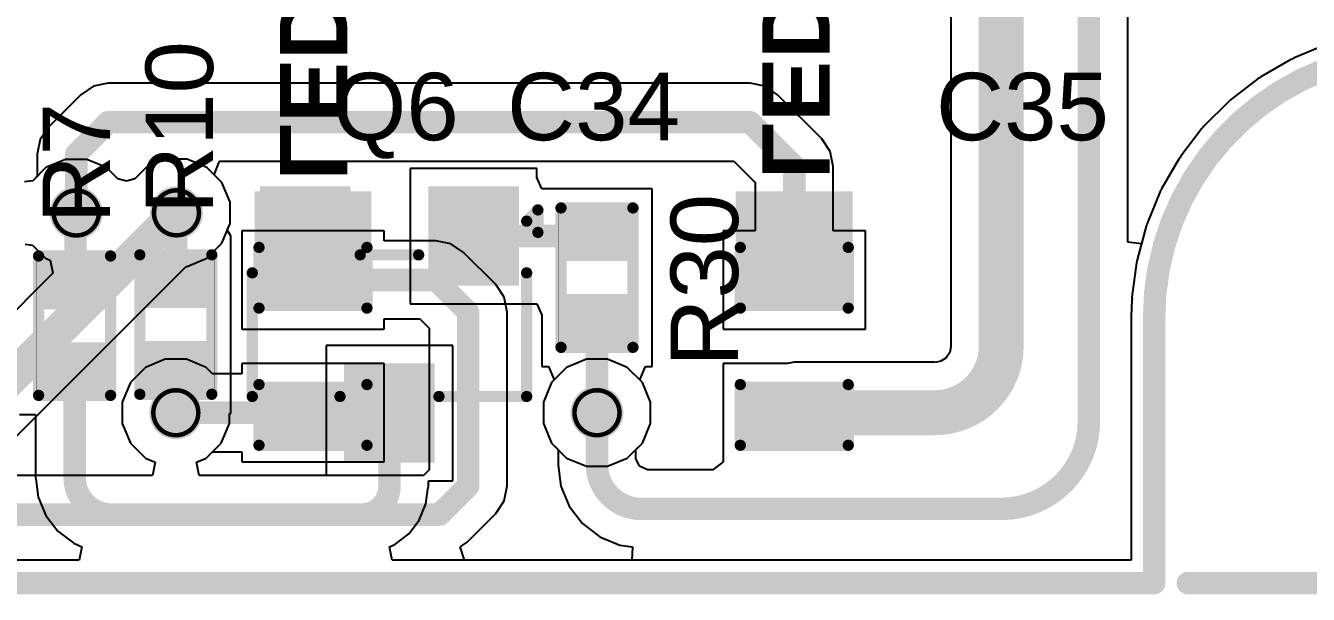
# Model space of a CAD drawing. Header units: inches. Extents: x -46 to 312, y 0 to 111.
# Drawn here: x -12.74 to 1.74, y -0.13 to 6.3 of the extents above; entities that cross this region are included whole.
import ezdxf

# ---------------------------------------------------------------- set-up
doc = ezdxf.new("R2010")
doc.units = ezdxf.units.IN
for name, color, linetype in [('Board Outline', 216, 'Continuous'), ('Bottom Layer', 5, 'Continuous'), ('Bottom Overlay', 54, 'Continuous'), ('Bottom Paste', 16, 'Continuous'), ('Bottom Solder', 6, 'Continuous'), ('Draft and Dimension', 6, 'Continuous'), ('Drill Drawing', 1, 'Continuous'), ('Top Layer', 1, 'Continuous'), ('Top Overlay', 2, 'Continuous'), ('Top Paste', 8, 'Continuous'), ('Top Solder', 216, 'Continuous'), ('Via Holes', 16, 'Continuous')]:
    doc.layers.add(name, color=color, linetype=linetype)
doc.styles.add('Arial', font='', dxfattribs={"height": 0.2})
doc.styles.add('Arial_Bold', font='', dxfattribs={"height": 0.2})
doc.styles.get('Arial').set_extended_font_data('Arial')
doc.styles.get('Arial_Bold').set_extended_font_data('Arial', bold=True)

# ---------------------------------------------------------------- blocks, each defined once
blk = doc.blocks.new('R___0402_4')
at = {"layer": 'Top Layer'}
for points in [[(-0.6985, -0.3175), (-0.6985, 0.3174999999999999), (-0.2413000000000001, 0.3175), (-0.2412999999999999, -0.3174999999999999)], [(0.2413000000000001, -0.3175), (0.2412999999999999, 0.3174999999999999), (0.6985, 0.3175), (0.6985, -0.3174999999999999)]]:
    blk.add_hatch(color=1, dxfattribs=at).paths.add_polyline_path(points)
at = {"layer": 'Top Paste'}
for points in [[(-0.6985, -0.3175), (-0.6985, 0.3174999999999999), (-0.2413000000000001, 0.3175), (-0.2412999999999999, -0.3174999999999999)], [(0.2413000000000001, -0.3175), (0.2412999999999999, 0.3174999999999999), (0.6985, 0.3175), (0.6985, -0.3174999999999999)]]:
    blk.add_hatch(color=8, dxfattribs=at).paths.add_polyline_path(points)
at = {"layer": 'Top Solder'}
for points in [[(-0.75350116, -0.3725011600000001), (-0.75350116, 0.3725011599999999), (-0.18629884, 0.3725011600000001), (-0.1862988399999999, -0.3725011599999999)], [(0.18629884, -0.3725011600000001), (0.1862988399999999, 0.3725011599999999), (0.75350116, 0.3725011600000001), (0.75350116, -0.3725011599999999)]]:
    blk.add_hatch(color=216, dxfattribs=at).paths.add_polyline_path(points)
at = {"layer": 'Top Overlay'}
for points in [[(0.7874, 0.4064, 0.127, 0.127, 0), (-0.7874, 0.4064, 0.127, 0.127, 0)], [(-0.7874, -0.4064, 0.127, 0.127, 0), (-0.7874, 0.4064, 0.127, 0.127, 0)], [(0.7874, -0.4064, 0.127, 0.127, 0), (0.7874, 0.4064, 0.127, 0.127, 0)], [(0.7874, -0.4064, 0.127, 0.127, 0), (-0.7874, -0.4064, 0.127, 0.127, 0)], [(0.8128, -0.4318, 0.0032258, 0.0032258, 0), (-0.8128, -0.4318, 0.0032258, 0.0032258, 0)]]:
    blk.add_lwpolyline(points, format="xyseb", dxfattribs=at)
for points in [[(-0.8191499999999999, 0.4064, 0.0635, 0.0635, 1), (-0.7556499999999999, 0.4064, 0.0635, 0.0635, 1)], [(-0.8191499999999999, 0.4064, 0.0635, 0.0635, 1), (-0.7556499999999999, 0.4064, 0.0635, 0.0635, 1)], [(0.7556499999999999, 0.4064, 0.0635, 0.0635, 1), (0.8191499999999999, 0.4064, 0.0635, 0.0635, 1)], [(0.7556499999999999, 0.4064, 0.0635, 0.0635, 1), (0.8191499999999999, 0.4064, 0.0635, 0.0635, 1)], [(-0.8191499999999999, -0.4064, 0.0635, 0.0635, 1), (-0.7556499999999999, -0.4064, 0.0635, 0.0635, 1)], [(-0.8191499999999999, -0.4064, 0.0635, 0.0635, 1), (-0.7556499999999999, -0.4064, 0.0635, 0.0635, 1)], [(-0.81360518, -0.4318, 0.0016129, 0.0016129, 1), (-0.8119948199999999, -0.4318, 0.0016129, 0.0016129, 1)], [(0.7556499999999999, -0.4064, 0.0635, 0.0635, 1), (0.8191499999999999, -0.4064, 0.0635, 0.0635, 1)], [(0.7556499999999999, -0.4064, 0.0635, 0.0635, 1), (0.8191499999999999, -0.4064, 0.0635, 0.0635, 1)], [(0.8119948199999999, -0.4318, 0.0016129, 0.0016129, 1), (0.81360518, -0.4318, 0.0016129, 0.0016129, 1)]]:
    blk.add_lwpolyline(points, format="xyseb", close=True, dxfattribs=at)
blk = doc.blocks.new('SOT_23_7')
at = {"layer": 'Top Layer'}
for points in [[(-0.41000045, 1.46000089), (0.41000045, 1.46000089), (0.41000045, 0.54000019), (-0.41000045, 0.54000019)], [(-1.36000109, -0.54000019), (-0.54000019, -0.54000019), (-0.54000019, -1.46000089), (-1.36000109, -1.46000089)], [(0.54000019, -0.54000019), (1.36000109, -0.54000019), (1.36000109, -1.46000089), (0.54000019, -1.46000089)]]:
    blk.add_hatch(color=1, dxfattribs=at).paths.add_polyline_path(points)
at = {"layer": 'Top Paste'}
for points in [[(-0.41000045, 1.46000089), (0.41000045, 1.46000089), (0.41000045, 0.54000019), (-0.41000045, 0.54000019)], [(-1.36000109, -0.54000019), (-0.54000019, -0.54000019), (-0.54000019, -1.46000089), (-1.36000109, -1.46000089)], [(0.54000019, -0.54000019), (1.36000109, -0.54000019), (1.36000109, -1.46000089), (0.54000019, -1.46000089)]]:
    blk.add_hatch(color=8, dxfattribs=at).paths.add_polyline_path(points)
at = {"layer": 'Top Solder'}
for points in [[(-0.51160045, 1.56160089), (0.51160045, 1.56160089), (0.51160045, 0.43840019), (-0.51160045, 0.43840019)], [(-1.46160109, -0.43840019), (-0.43840019, -0.43840019), (-0.43840019, -1.56160089), (-1.46160109, -1.56160089)], [(0.43840019, -0.43840019), (1.46160109, -0.43840019), (1.46160109, -1.56160089), (0.43840019, -1.56160089)]]:
    blk.add_hatch(color=216, dxfattribs=at).paths.add_polyline_path(points)
at = {"layer": 'Top Overlay'}
for points in [[(-1.5494, 0.8128, 0.127, 0.127, 0), (-1.54940254, -0.5841999999999999, 0.127, 0.127, 0)], [(-0.5588, 0.8128, 0.127, 0.127, 0), (-1.5494, 0.8128, 0.127, 0.127, 0)], [(1.5494, 0.8128, 0.127, 0.127, 0), (0.5588, 0.8128, 0.127, 0.127, 0)], [(1.54940254, -0.5841999999999999, 0.127, 0.127, 0), (1.5494, 0.8128, 0.127, 0.127, 0)], [(0.3302, -0.7874, 0.127, 0.127, 0), (-0.3302, -0.7874, 0.127, 0.127, 0)], [(-1.5494, -1.1684, 0.127, 0.127, 0), (-1.6764, -1.0414, 0.127, 0.127, 0)], [(-1.6764, -1.0414, 0.127, 0.127, 0), (-1.6764, -1.2954, 0.127, 0.127, 0)], [(-1.5494, -1.1684, 0.127, 0.127, 0), (-1.6764, -1.2954, 0.127, 0.127, 0)]]:
    blk.add_lwpolyline(points, format="xyseb", dxfattribs=at)
for points in [[(-1.58115, 0.8128, 0.0635, 0.0635, 1), (-1.51765, 0.8128, 0.0635, 0.0635, 1)], [(-1.58115, 0.8128, 0.0635, 0.0635, 1), (-1.51765, 0.8128, 0.0635, 0.0635, 1)], [(-0.5905499999999999, 0.8128, 0.0635, 0.0635, 1), (-0.52705, 0.8128, 0.0635, 0.0635, 1)], [(0.52705, 0.8128, 0.0635, 0.0635, 1), (0.5905499999999999, 0.8128, 0.0635, 0.0635, 1)], [(1.51765, 0.8128, 0.0635, 0.0635, 1), (1.58115, 0.8128, 0.0635, 0.0635, 1)], [(1.51765, 0.8128, 0.0635, 0.0635, 1), (1.58115, 0.8128, 0.0635, 0.0635, 1)], [(-1.58115254, -0.5841999999999999, 0.0635, 0.0635, 1), (-1.51765254, -0.5841999999999999, 0.0635, 0.0635, 1)], [(1.51765254, -0.5841999999999999, 0.0635, 0.0635, 1), (1.58115254, -0.5841999999999999, 0.0635, 0.0635, 1)], [(-0.36195, -0.7874, 0.0635, 0.0635, 1), (-0.29845, -0.7874, 0.0635, 0.0635, 1)], [(0.29845, -0.7874, 0.0635, 0.0635, 1), (0.36195, -0.7874, 0.0635, 0.0635, 1)], [(-1.70815, -1.0414, 0.0635, 0.0635, 1), (-1.64465, -1.0414, 0.0635, 0.0635, 1)], [(-1.70815, -1.0414, 0.0635, 0.0635, 1), (-1.64465, -1.0414, 0.0635, 0.0635, 1)], [(-1.58115, -1.1684, 0.0635, 0.0635, 1), (-1.51765, -1.1684, 0.0635, 0.0635, 1)], [(-1.58115, -1.1684, 0.0635, 0.0635, 1), (-1.51765, -1.1684, 0.0635, 0.0635, 1)], [(-1.70815, -1.2954, 0.0635, 0.0635, 1), (-1.64465, -1.2954, 0.0635, 0.0635, 1)], [(-1.70815, -1.2954, 0.0635, 0.0635, 1), (-1.64465, -1.2954, 0.0635, 0.0635, 1)]]:
    blk.add_lwpolyline(points, format="xyseb", close=True, dxfattribs=at)
blk = doc.blocks.new('R___0402_41')
at = {"layer": 'Top Layer'}
for points in [[(-0.6985, -0.3175), (-0.6985, 0.3175), (-0.2412999999999999, 0.3175), (-0.2413, -0.3175)], [(0.2412999999999999, -0.3175), (0.2413, 0.3175), (0.6985, 0.3175), (0.6985, -0.3175)]]:
    blk.add_hatch(color=1, dxfattribs=at).paths.add_polyline_path(points)
at = {"layer": 'Top Paste'}
for points in [[(-0.6985, -0.3175), (-0.6985, 0.3175), (-0.2412999999999999, 0.3175), (-0.2413, -0.3175)], [(0.2412999999999999, -0.3175), (0.2413, 0.3175), (0.6985, 0.3175), (0.6985, -0.3175)]]:
    blk.add_hatch(color=8, dxfattribs=at).paths.add_polyline_path(points)
at = {"layer": 'Top Solder'}
for points in [[(-0.75350116, -0.37250116), (-0.75350116, 0.37250116), (-0.1862988399999999, 0.37250116), (-0.18629884, -0.37250116)], [(0.1862988399999999, -0.37250116), (0.18629884, 0.37250116), (0.75350116, 0.37250116), (0.75350116, -0.37250116)]]:
    blk.add_hatch(color=216, dxfattribs=at).paths.add_polyline_path(points)
at = {"layer": 'Top Overlay'}
for points in [[(-0.7874, 0.4064, 0.127, 0.127, 0), (-0.7874, -0.4064, 0.127, 0.127, 0)], [(-0.7874, 0.4064, 0.127, 0.127, 0), (0.7874, 0.4064, 0.127, 0.127, 0)], [(0.7874, 0.4064, 0.127, 0.127, 0), (0.7874, -0.4064, 0.127, 0.127, 0)], [(-0.7874, -0.4064, 0.127, 0.127, 0), (0.7874, -0.4064, 0.127, 0.127, 0)], [(-0.8128, -0.4318, 0.0032258, 0.0032258, 0), (0.8128, -0.4318, 0.0032258, 0.0032258, 0)]]:
    blk.add_lwpolyline(points, format="xyseb", dxfattribs=at)
for points in [[(-0.8191499999999999, 0.4064, 0.0635, 0.0635, 1), (-0.7556499999999999, 0.4064, 0.0635, 0.0635, 1)], [(-0.8191499999999999, 0.4064, 0.0635, 0.0635, 1), (-0.7556499999999999, 0.4064, 0.0635, 0.0635, 1)], [(0.7556499999999999, 0.4064, 0.0635, 0.0635, 1), (0.8191499999999999, 0.4064, 0.0635, 0.0635, 1)], [(0.7556499999999999, 0.4064, 0.0635, 0.0635, 1), (0.8191499999999999, 0.4064, 0.0635, 0.0635, 1)], [(-0.8191499999999999, -0.4064, 0.0635, 0.0635, 1), (-0.7556499999999999, -0.4064, 0.0635, 0.0635, 1)], [(-0.8191499999999999, -0.4064, 0.0635, 0.0635, 1), (-0.7556499999999999, -0.4064, 0.0635, 0.0635, 1)], [(-0.81360518, -0.4318, 0.0016129, 0.0016129, 1), (-0.8119948199999999, -0.4318, 0.0016129, 0.0016129, 1)], [(0.7556499999999999, -0.4064, 0.0635, 0.0635, 1), (0.8191499999999999, -0.4064, 0.0635, 0.0635, 1)], [(0.7556499999999999, -0.4064, 0.0635, 0.0635, 1), (0.8191499999999999, -0.4064, 0.0635, 0.0635, 1)], [(0.8119948199999999, -0.4318, 0.0016129, 0.0016129, 1), (0.81360518, -0.4318, 0.0016129, 0.0016129, 1)]]:
    blk.add_lwpolyline(points, format="xyseb", close=True, dxfattribs=at)
blk = doc.blocks.new('R___0402_43')
at = {"layer": 'Top Layer'}
for points in [[(-0.6985, -0.3175), (-0.6985, 0.3174999999999999), (-0.2413000000000001, 0.3175), (-0.2412999999999999, -0.3174999999999999)], [(0.2413000000000001, -0.3175), (0.2412999999999999, 0.3174999999999999), (0.6985, 0.3175), (0.6985, -0.3174999999999999)]]:
    blk.add_hatch(color=1, dxfattribs=at).paths.add_polyline_path(points)
at = {"layer": 'Top Paste'}
for points in [[(-0.6985, -0.3175), (-0.6985, 0.3174999999999999), (-0.2413000000000001, 0.3175), (-0.2412999999999999, -0.3174999999999999)], [(0.2413000000000001, -0.3175), (0.2412999999999999, 0.3174999999999999), (0.6985, 0.3175), (0.6985, -0.3174999999999999)]]:
    blk.add_hatch(color=8, dxfattribs=at).paths.add_polyline_path(points)
at = {"layer": 'Top Solder'}
for points in [[(-0.75350116, -0.3725011600000001), (-0.75350116, 0.3725011599999999), (-0.18629884, 0.3725011600000001), (-0.1862988399999999, -0.3725011599999999)], [(0.18629884, -0.3725011600000001), (0.1862988399999999, 0.3725011599999999), (0.75350116, 0.3725011600000001), (0.75350116, -0.3725011599999999)]]:
    blk.add_hatch(color=216, dxfattribs=at).paths.add_polyline_path(points)
at = {"layer": 'Top Overlay'}
for points in [[(0.7874, 0.4064, 0.127, 0.127, 0), (-0.7874, 0.4064, 0.127, 0.127, 0)], [(-0.7874, -0.4064, 0.127, 0.127, 0), (-0.7874, 0.4064, 0.127, 0.127, 0)], [(0.7874, -0.4064, 0.127, 0.127, 0), (0.7874, 0.4064, 0.127, 0.127, 0)], [(0.7874, -0.4064, 0.127, 0.127, 0), (-0.7874, -0.4064, 0.127, 0.127, 0)], [(0.8128, -0.4318, 0.0032258, 0.0032258, 0), (-0.8128, -0.4318, 0.0032258, 0.0032258, 0)]]:
    blk.add_lwpolyline(points, format="xyseb", dxfattribs=at)
for points in [[(-0.8191499999999999, 0.4064, 0.0635, 0.0635, 1), (-0.7556499999999999, 0.4064, 0.0635, 0.0635, 1)], [(-0.8191499999999999, 0.4064, 0.0635, 0.0635, 1), (-0.7556499999999999, 0.4064, 0.0635, 0.0635, 1)], [(0.7556499999999999, 0.4064, 0.0635, 0.0635, 1), (0.8191499999999999, 0.4064, 0.0635, 0.0635, 1)], [(0.7556499999999999, 0.4064, 0.0635, 0.0635, 1), (0.8191499999999999, 0.4064, 0.0635, 0.0635, 1)], [(-0.8191499999999999, -0.4064, 0.0635, 0.0635, 1), (-0.7556499999999999, -0.4064, 0.0635, 0.0635, 1)], [(-0.8191499999999999, -0.4064, 0.0635, 0.0635, 1), (-0.7556499999999999, -0.4064, 0.0635, 0.0635, 1)], [(-0.81360518, -0.4318, 0.0016129, 0.0016129, 1), (-0.8119948199999999, -0.4318, 0.0016129, 0.0016129, 1)], [(0.7556499999999999, -0.4064, 0.0635, 0.0635, 1), (0.8191499999999999, -0.4064, 0.0635, 0.0635, 1)], [(0.7556499999999999, -0.4064, 0.0635, 0.0635, 1), (0.8191499999999999, -0.4064, 0.0635, 0.0635, 1)], [(0.8119948199999999, -0.4318, 0.0016129, 0.0016129, 1), (0.81360518, -0.4318, 0.0016129, 0.0016129, 1)]]:
    blk.add_lwpolyline(points, format="xyseb", close=True, dxfattribs=at)
blk = doc.blocks.new('LED_0603_B_50')
at = {"layer": 'Bottom Layer'}
for points in [[(-0.999998, 0.5000002699999999), (-0.499999, 0.5000002699999999), (-0.499999, -0.5000002699999999), (-0.999998, -0.5000002699999999)], [(0.50000154, 0.5000002699999999), (1.00000054, 0.5000002699999999), (1.00000054, -0.5000002699999999), (0.50000154, -0.5000002699999999)]]:
    blk.add_hatch(color=5, dxfattribs=at).paths.add_polyline_path(points)
at = {"layer": 'Bottom Overlay'}
blk.add_hatch(color=54, dxfattribs=at).paths.add_polyline_path([(1.11758984, -0.66040254), (1.75258476, -0.66040254), (1.75258476, 0.66039746), (1.11758984, 0.66039746)])
at = {"layer": 'Bottom Paste'}
for points in [[(-0.999998, 0.5000002699999999), (-0.499999, 0.5000002699999999), (-0.499999, -0.5000002699999999), (-0.999998, -0.5000002699999999)], [(0.50000154, 0.5000002699999999), (1.00000054, 0.5000002699999999), (1.00000054, -0.5000002699999999), (0.50000154, -0.5000002699999999)]]:
    blk.add_hatch(color=16, dxfattribs=at).paths.add_polyline_path(points)
at = {"layer": 'Bottom Solder'}
for points in [[(-1.101598, 0.6016002699999999), (-0.398399, 0.6016002699999999), (-0.398399, -0.6016002699999999), (-1.101598, -0.6016002699999999)], [(0.39840154, 0.6016002699999999), (1.10160054, 0.6016002699999999), (1.10160054, -0.6016002699999999), (0.39840154, -0.6016002699999999)]]:
    blk.add_hatch(color=6, dxfattribs=at).paths.add_polyline_path(points)
at = {"layer": 'Bottom Overlay'}
for points in [[(-1.1176, 0.6096, 0.127, 0.127, 0), (-0.4318, 0.6096, 0.127, 0.127, 0)], [(-1.1176, 0.6096, 0.127, 0.127, 0), (-1.1176, -0.6096, 0.127, 0.127, 0)], [(0.4318, 0.6096, 0.127, 0.127, 0), (1.11760254, 0.6096, 0.127, 0.127, 0)], [(1.11760254, 0.6096, 0.127, 0.127, 0), (1.11760254, -0.6096, 0.127, 0.127, 0)], [(-1.1176, -0.6096, 0.127, 0.127, 0), (-0.4318, -0.6096, 0.127, 0.127, 0)], [(0.4318, -0.6096, 0.127, 0.127, 0), (1.11760254, -0.6096, 0.127, 0.127, 0)]]:
    blk.add_lwpolyline(points, format="xyseb", dxfattribs=at)
for points in [[(-1.14935, 0.6096, 0.0635, 0.0635, 1), (-1.08585, 0.6096, 0.0635, 0.0635, 1)], [(-1.14935, 0.6096, 0.0635, 0.0635, 1), (-1.08585, 0.6096, 0.0635, 0.0635, 1)], [(-0.46355, 0.6096, 0.0635, 0.0635, 1), (-0.40005, 0.6096, 0.0635, 0.0635, 1)], [(0.40005, 0.6096, 0.0635, 0.0635, 1), (0.46355, 0.6096, 0.0635, 0.0635, 1)], [(1.08585254, 0.6096, 0.0635, 0.0635, 1), (1.14935254, 0.6096, 0.0635, 0.0635, 1)], [(1.08585254, 0.6096, 0.0635, 0.0635, 1), (1.14935254, 0.6096, 0.0635, 0.0635, 1)], [(-1.14935, -0.6096, 0.0635, 0.0635, 1), (-1.08585, -0.6096, 0.0635, 0.0635, 1)], [(-1.14935, -0.6096, 0.0635, 0.0635, 1), (-1.08585, -0.6096, 0.0635, 0.0635, 1)], [(-0.46355, -0.6096, 0.0635, 0.0635, 1), (-0.40005, -0.6096, 0.0635, 0.0635, 1)], [(0.40005, -0.6096, 0.0635, 0.0635, 1), (0.46355, -0.6096, 0.0635, 0.0635, 1)], [(1.08585254, -0.6096, 0.0635, 0.0635, 1), (1.14935254, -0.6096, 0.0635, 0.0635, 1)], [(1.08585254, -0.6096, 0.0635, 0.0635, 1), (1.14935254, -0.6096, 0.0635, 0.0635, 1)]]:
    blk.add_lwpolyline(points, format="xyseb", close=True, dxfattribs=at)
blk = doc.blocks.new('LED_0603_B_52')
at = {"layer": 'Bottom Layer'}
for points in [[(-0.999998, 0.5000002699999999), (-0.499999, 0.5000002699999999), (-0.499999, -0.5000002699999999), (-0.999998, -0.5000002699999999)], [(0.50000154, 0.5000002699999999), (1.00000054, 0.5000002699999999), (1.00000054, -0.5000002699999999), (0.50000154, -0.5000002699999999)]]:
    blk.add_hatch(color=5, dxfattribs=at).paths.add_polyline_path(points)
at = {"layer": 'Bottom Overlay'}
blk.add_hatch(color=54, dxfattribs=at).paths.add_polyline_path([(1.11759492, -0.66040762), (1.75258984, -0.66040762), (1.75258984, 0.66039238), (1.11759492, 0.66039238)])
at = {"layer": 'Bottom Paste'}
for points in [[(-0.999998, 0.5000002699999999), (-0.499999, 0.5000002699999999), (-0.499999, -0.5000002699999999), (-0.999998, -0.5000002699999999)], [(0.50000154, 0.5000002699999999), (1.00000054, 0.5000002699999999), (1.00000054, -0.5000002699999999), (0.50000154, -0.5000002699999999)]]:
    blk.add_hatch(color=16, dxfattribs=at).paths.add_polyline_path(points)
at = {"layer": 'Bottom Solder'}
for points in [[(-1.101598, 0.6016002699999999), (-0.398399, 0.6016002699999999), (-0.398399, -0.6016002699999999), (-1.101598, -0.6016002699999999)], [(0.39840154, 0.6016002699999999), (1.10160054, 0.6016002699999999), (1.10160054, -0.6016002699999999), (0.39840154, -0.6016002699999999)]]:
    blk.add_hatch(color=6, dxfattribs=at).paths.add_polyline_path(points)
at = {"layer": 'Bottom Overlay'}
for points in [[(-1.1176, 0.6096, 0.127, 0.127, 0), (-0.4318, 0.6096, 0.127, 0.127, 0)], [(-1.1176, 0.6096, 0.127, 0.127, 0), (-1.1176, -0.6096, 0.127, 0.127, 0)], [(0.4318, 0.6096, 0.127, 0.127, 0), (1.11760254, 0.6096, 0.127, 0.127, 0)], [(1.11760254, 0.6096, 0.127, 0.127, 0), (1.11760254, -0.6096, 0.127, 0.127, 0)], [(-1.1176, -0.6096, 0.127, 0.127, 0), (-0.4318, -0.6096, 0.127, 0.127, 0)], [(0.4318, -0.6096, 0.127, 0.127, 0), (1.11760254, -0.6096, 0.127, 0.127, 0)]]:
    blk.add_lwpolyline(points, format="xyseb", dxfattribs=at)
for points in [[(-1.14935, 0.6096, 0.0635, 0.0635, 1), (-1.08585, 0.6096, 0.0635, 0.0635, 1)], [(-1.14935, 0.6096, 0.0635, 0.0635, 1), (-1.08585, 0.6096, 0.0635, 0.0635, 1)], [(-0.46355, 0.6096, 0.0635, 0.0635, 1), (-0.40005, 0.6096, 0.0635, 0.0635, 1)], [(0.40005, 0.6096, 0.0635, 0.0635, 1), (0.46355, 0.6096, 0.0635, 0.0635, 1)], [(1.08585254, 0.6096, 0.0635, 0.0635, 1), (1.14935254, 0.6096, 0.0635, 0.0635, 1)], [(1.08585254, 0.6096, 0.0635, 0.0635, 1), (1.14935254, 0.6096, 0.0635, 0.0635, 1)], [(-1.14935, -0.6096, 0.0635, 0.0635, 1), (-1.08585, -0.6096, 0.0635, 0.0635, 1)], [(-1.14935, -0.6096, 0.0635, 0.0635, 1), (-1.08585, -0.6096, 0.0635, 0.0635, 1)], [(-0.46355, -0.6096, 0.0635, 0.0635, 1), (-0.40005, -0.6096, 0.0635, 0.0635, 1)], [(0.40005, -0.6096, 0.0635, 0.0635, 1), (0.46355, -0.6096, 0.0635, 0.0635, 1)], [(1.08585254, -0.6096, 0.0635, 0.0635, 1), (1.14935254, -0.6096, 0.0635, 0.0635, 1)], [(1.08585254, -0.6096, 0.0635, 0.0635, 1), (1.14935254, -0.6096, 0.0635, 0.0635, 1)]]:
    blk.add_lwpolyline(points, format="xyseb", close=True, dxfattribs=at)

msp = doc.modelspace()

# ---------------------------------------------------------------- hatches: boundary and pattern name
at = {"layer": 'Bottom Layer'}
h = msp.add_hatch(color=5, dxfattribs=at)
edge = h.paths.add_edge_path()
edge.add_arc((-12.17290428, 4.18143436), 0.2999994, 0, 360)
h = msp.add_hatch(color=5, dxfattribs=at)
edge = h.paths.add_edge_path()
edge.add_arc((-11.04159844, 4.18338508), 0.2999994, 0, 360)
h = msp.add_hatch(color=5, dxfattribs=at)
edge = h.paths.add_edge_path()
edge.add_arc((-11.04890348, 1.92491868), 0.2999994, 0, 360)
h = msp.add_hatch(color=5, dxfattribs=at)
edge = h.paths.add_edge_path()
edge.add_arc((-6.29217436, 1.92491868), 0.2999994, 0, 360)
at = {"layer": 'Top Layer'}
h = msp.add_hatch(color=1, dxfattribs=at)
edge = h.paths.add_edge_path()
edge.add_arc((-12.17290428, 4.18143436), 0.2999994, 0, 360)
h = msp.add_hatch(color=1, dxfattribs=at)
edge = h.paths.add_edge_path()
edge.add_arc((-11.04159844, 4.18338508), 0.2999994, 0, 360)
h = msp.add_hatch(color=1, dxfattribs=at)
edge = h.paths.add_edge_path()
edge.add_arc((-11.04890348, 1.92491868), 0.2999994, 0, 360)
h = msp.add_hatch(color=1, dxfattribs=at)
edge = h.paths.add_edge_path()
edge.add_arc((-6.29217436, 1.92491868), 0.2999994, 0, 360)
at = {"layer": 'Via Holes'}
h = msp.add_hatch(color=7, dxfattribs=at)
edge = h.paths.add_edge_path()
edge.add_arc((-12.17290428, 4.18143436), 0.1499997, 0, 360)
h = msp.add_hatch(color=7, dxfattribs=at)
edge = h.paths.add_edge_path()
edge.add_arc((-11.04159844, 4.18338508), 0.1499997, 0, 360)
h = msp.add_hatch(color=7, dxfattribs=at)
edge = h.paths.add_edge_path()
edge.add_arc((-11.04890348, 1.92491868), 0.1499997, 0, 360)
h = msp.add_hatch(color=7, dxfattribs=at)
edge = h.paths.add_edge_path()
edge.add_arc((-6.29217436, 1.92491868), 0.1499997, 0, 360)

# ---------------------------------------------------------------- linework, layer by layer
at = {"layer": 'Board Outline'}
for points in [[(-1.27e-05, 3.00000162, 0.254, 0.254, -0.4142135623730951), (2.99998638, 6.000000699999999, 0.254, 0.254, 0)], [(-1.27e-05, 1.27e-05, 0.254, 0.254, 0), (-1.27e-05, 2.95361106, 0.254, 0.254, 0)], [(-40.99998658, 2.54e-05, 0.254, 0.254, 0), (-1.27e-05, 1.27e-05, 0.254, 0.254, 0)], [(-2.00001124, 1.27e-05, 0.254, 0.254, 0), (-2.00001124, 4.064e-05, 0.254, 0.254, 0)]]:
    msp.add_lwpolyline(points, format="xyseb", dxfattribs=at)
for points in [[(-0.0635127, 3.00000162, 0.127, 0.127, 1), (0.0634873, 3.00000162, 0.127, 0.127, 1)], [(-0.0635127, 2.95361106, 0.127, 0.127, 1), (0.0634873, 2.95361106, 0.127, 0.127, 1)], [(-2.06351124, 4.064e-05, 0.127, 0.127, 1), (-1.93651124, 4.064e-05, 0.127, 0.127, 1)], [(-2.06351124, 1.27e-05, 0.127, 0.127, 1), (-1.93651124, 1.27e-05, 0.127, 0.127, 1)], [(-0.0635127, 1.27e-05, 0.127, 0.127, 1), (0.0634873, 1.27e-05, 0.127, 0.127, 1)], [(-0.0635127, 1.27e-05, 0.127, 0.127, 1), (0.0634873, 1.27e-05, 0.127, 0.127, 1)]]:
    msp.add_lwpolyline(points, format="xyseb", close=True, dxfattribs=at)
at = {"layer": 'Bottom Layer'}
for p, q in [((-2.2969474, 9.92100632), (-2.2969474, 2.67499846)), ((-0.2963418, 3.85361688), (-0.2963418, 8.894993640000001)), ((1.93656966, 6.080041179999999), (1.57402022, 5.929871299999999)), ((1.5436342, 5.91488784), (1.20379236, 5.71867792)), ((1.55981654, 5.92038186), (1.5436342, 5.91488784)), ((1.57402022, 5.929871299999999), (1.55981654, 5.92038186)), ((1.1756263, 5.699856519999999), (0.8643010399999999, 5.460966979999999)), ((1.19094504, 5.707410479999999), (1.1756263, 5.699856519999999)), ((1.20379236, 5.71867792), (1.19094504, 5.707410479999999)), ((-12.12231002, 5.51831002), (-12.4842143, 5.156405739999999)), ((-11.97948074, 5.61374544), (-12.12231002, 5.51831002)), ((-11.811, 5.6472582), (-11.97948074, 5.61374544)), ((-4.56400154, 5.6472582), (-11.811, 5.6472582)), ((-4.3955208, 5.61374544), (-4.56400154, 5.6472582)), ((-4.252691519999999, 5.51831002), (-4.3955208, 5.61374544)), ((-3.75268998, 5.01830848), (-4.252691519999999, 5.51831002)), ((0.83883246, 5.438632759999999), (0.5613526999999999, 5.161153)), ((0.8530386799999999, 5.44812474), (0.83883246, 5.438632759999999)), ((0.8643010399999999, 5.460966979999999), (0.8530386799999999, 5.44812474)), ((-12.4842143, 5.156405739999999), (-12.57964972, 5.013576459999999)), ((0.53901848, 5.13568442), (0.30012894, 4.82435916)), ((0.55186072, 5.146946779999999), (0.53901848, 5.13568442)), ((0.5613526999999999, 5.161153), (0.55186072, 5.146946779999999)), ((-12.57964972, 5.013576459999999), (-12.61316248, 4.84509572)), ((-3.657254559999999, 4.8754792), (-3.75268998, 5.01830848)), ((-12.61316248, 4.84509572), (-12.61316248, 4.596493219999999)), ((-3.623741799999999, 4.706998459999999), (-3.657254559999999, 4.8754792)), ((0.28130754, 4.7961931), (0.08509762, 4.456351259999999)), ((0.29257498, 4.80904042), (0.28130754, 4.7961931)), ((0.30012894, 4.82435916), (0.29257498, 4.80904042)), ((-10.6172381, 4.6143418), (-10.55411148, 4.7667418)), ((-10.55411148, 4.7667418), (-4.74636338, 4.7667418)), ((-4.74636338, 4.7667418), (-4.5042582, 4.52463662)), ((-3.623741799999999, 3.979798999999999), (-3.623741799999999, 4.706998459999999)), ((-12.66503944, 4.54461626), (-12.75662676, 4.5337603)), ((-12.61316248, 4.596493219999999), (-12.66503944, 4.54461626)), ((-10.52887404, 4.525977739999999), (-10.6172381, 4.6143418)), ((-10.43679904, 4.303687099999999), (-10.52887404, 4.525977739999999)), ((-4.5042582, 4.52463662), (-4.5042582, 3.979798999999999)), ((0.07011416, 4.42596524), (-0.08005572, 4.0634158)), ((0.0796036, 4.44016892), (0.07011416, 4.42596524)), ((0.08509762, 4.456351259999999), (0.0796036, 4.44016892)), ((-10.43679904, 4.063083059999999), (-10.43679904, 4.303687099999999)), ((-10.52887404, 3.84079242), (-10.43679904, 4.063083059999999)), ((-0.08005572, 4.0634158), (-0.0833882, 4.046664499999999)), ((-8.694800999999998, 3.979798999999999), (-10.304399, 3.979798999999999)), ((-10.304399, 3.979798999999999), (-10.304399, 2.8702)), ((-8.694800999999998, 3.865257699999999), (-8.694800999999998, 3.979798999999999)), ((-4.5042582, 3.979798999999999), (-4.868798999999999, 3.979798999999999)), ((-4.868798999999999, 3.979798999999999), (-4.868798999999999, 2.8702)), ((-3.259201, 3.979798999999999), (-3.623741799999999, 3.979798999999999)), ((-3.259201, 2.8702), (-3.259201, 3.979798999999999)), ((-0.09094469999999999, 4.03134068), (-0.1439418, 3.833553419999999)), ((-0.0833882, 4.046664499999999), (-0.09094469999999999, 4.03134068)), ((-12.75127752, 3.83105914), (-12.66618244, 3.81939546)), ((-12.66618244, 3.81939546), (-12.51549694, 3.66870996)), ((-10.69900578, 3.67066068), (-10.52887404, 3.84079242)), ((-8.1108931, 3.865257699999999), (-8.694800999999998, 3.865257699999999)), ((-7.94241236, 3.83174494), (-8.1108931, 3.865257699999999)), ((-7.79958308, 3.73630952), (-7.94241236, 3.83174494)), ((-0.1439418, 3.833553419999999), (-0.2963418, 3.85361688)), ((-12.51549694, 3.66870996), (-12.46894382, 3.64942628)), ((-12.46894382, 3.64942628), (-12.43921058, 3.4999549)), ((-10.92129642, 3.57858568), (-10.69900578, 3.67066068)), ((-7.435689979999999, 3.37241642), (-7.79958308, 3.73630952)), ((-12.43921058, 3.4999549), (-13.5091678, 2.42999768)), ((-12.94289766, 1.5679039), (-10.93221588, 3.57858568)), ((-10.93221588, 3.57858568), (-10.92129642, 3.57858568)), ((-7.340254559999999, 3.22958714), (-7.435689979999999, 3.37241642)), ((-7.3067418, 3.0611064), (-7.340254559999999, 3.22958714)), ((-7.3067418, 1.09760004), (-7.3067418, 3.0611064)), ((-8.694800999999998, 2.8702), (-8.694800999999998, 2.9847413)), ((-8.694800999999998, 2.9847413), (-8.29325494, 2.9847413)), ((-8.29325494, 2.9847413), (-8.187258199999999, 2.87874456)), ((-10.304399, 2.8702), (-8.694800999999998, 2.8702)), ((-8.187258199999999, 2.87874456), (-8.187258199999999, 1.27996188)), ((-4.868798999999999, 2.8702), (-3.259201, 2.8702)), ((-2.29607364, 2.67061188), (-2.30905558, 2.60535166)), ((-2.2969474, 2.67499846), (-2.29607364, 2.67061188)), ((-11.1692055, 2.52971808), (-11.39149614, 2.43764308)), ((-10.92860146, 2.52971808), (-11.1692055, 2.52971808)), ((-10.70631082, 2.43764308), (-10.92860146, 2.52971808)), ((-8.694800999999998, 2.47979946), (-10.304399, 2.47979946)), ((-10.304399, 2.47979946), (-10.304399, 2.36521752)), ((-8.694800999999998, 1.37020046), (-8.694800999999998, 2.47979946)), ((-6.41247638, 2.52971808), (-6.634767019999999, 2.43764308)), ((-6.17187234, 2.52971808), (-6.41247638, 2.52971808)), ((-5.9495817, 2.43764308), (-6.17187234, 2.52971808)), ((-4.1391459, 2.47979946), (-4.868798999999999, 2.47979946)), ((-4.868798999999999, 2.47979946), (-4.868798999999999, 1.370203)), ((-4.064, 2.49474736), (-4.1391459, 2.47979946)), ((-2.4771985, 2.49474736), (-4.064, 2.49474736)), ((-2.47281192, 2.4938736), (-2.4771985, 2.49474736)), ((-2.4075517, 2.50685554), (-2.47281192, 2.4938736)), ((-2.34850686, 2.54630682), (-2.4075517, 2.50685554)), ((-2.30905558, 2.60535166), (-2.34850686, 2.54630682)), ((-11.39149614, 2.43764308), (-11.56162788, 2.26751134)), ((-10.63388526, 2.36521752), (-10.70631082, 2.43764308)), ((-10.304399, 2.36521752), (-10.63388526, 2.36521752)), ((-6.634767019999999, 2.43764308), (-6.80489876, 2.26751134)), ((-5.77944996, 2.26751134), (-5.9495817, 2.43764308)), ((-11.56162788, 2.26751134), (-11.65370288, 2.0452207)), ((-6.80489876, 2.26751134), (-6.89697376, 2.0452207)), ((-5.68737496, 2.0452207), (-5.77944996, 2.26751134)), ((-11.65370288, 2.0452207), (-11.65370288, 1.80461666)), ((-6.89697376, 2.0452207), (-6.89697376, 1.80461666)), ((-5.68737496, 1.80461666), (-5.68737496, 2.0452207)), ((-11.65370288, 1.80461666), (-11.56162788, 1.58232602)), ((-6.89697376, 1.80461666), (-6.80489876, 1.58232602)), ((-5.77944996, 1.58232602), (-5.68737496, 1.80461666)), ((-11.56162788, 1.58232602), (-11.39149614, 1.41219428)), ((-10.70631082, 1.41219428), (-10.63380398, 1.48470112)), ((-10.63380398, 1.48470112), (-10.304399, 1.48470112)), ((-10.304399, 1.48470112), (-10.304399, 1.37020046)), ((-6.80489876, 1.58232602), (-6.73243256, 1.50985982)), ((-6.73243256, 1.50985982), (-6.73243256, 1.33917436)), ((-5.851916159999999, 1.50985982), (-5.77944996, 1.58232602)), ((-5.851916159999999, 1.40754354), (-5.851916159999999, 1.50985982)), ((-11.39149614, 1.41219428), (-11.28135158, 1.3665708)), ((-11.28135158, 1.3665708), (-11.31166648, 1.2141708)), ((-10.81645538, 1.3665708), (-10.70631082, 1.41219428)), ((-10.78614048, 1.2141708), (-10.81645538, 1.3665708)), ((-10.304399, 1.37020046), (-8.694800999999998, 1.37020046)), ((-6.73243256, 1.33917436), (-6.731223519999999, 1.3330936)), ((-6.731223519999999, 1.3330936), (-6.69996628, 1.09567218)), ((-5.81062084, 1.31975352), (-5.851916159999999, 1.40754354)), ((-5.72283082, 1.2784582), (-5.81062084, 1.31975352)), ((-4.868798999999999, 1.370203), (-4.9832006, 1.2784582)), ((-11.31166648, 1.2141708), (-16.04173576, 1.2141708)), ((-8.25304928, 1.2141708), (-10.78614048, 1.2141708)), ((-8.187258199999999, 1.27996188), (-8.25304928, 1.2141708)), ((-4.9832006, 1.2784582), (-5.72283082, 1.2784582)), ((-7.340252019999999, 0.9291218399999999), (-7.3067418, 1.09760004)), ((-6.69996628, 1.09567218), (-6.60597612, 0.8687612800000001)), ((-7.435689979999999, 0.7862900199999999), (-7.340252019999999, 0.9291218399999999)), ((-7.75937742, 0.4626025799999999), (-7.435689979999999, 0.7862900199999999)), ((-6.60597612, 0.8687612800000001), (-6.45646156, 0.6739128)), ((-6.45646156, 0.6739128), (-6.261613079999999, 0.52439824)), ((-7.836039699999999, 0.4113783999999999), (-7.75937742, 0.4626025799999999)), ((-6.261613079999999, 0.52439824), (-6.03470218, 0.43040808)), ((-7.78980916, 0.2589784), (-7.836039699999999, 0.4113783999999999)), ((-6.03470218, 0.43040808), (-5.89015332, 0.4113783999999999)), ((-5.89015332, 0.4113783999999999), (-5.900140599999999, 0.2589784)), ((-5.900140599999999, 0.2589784), (-7.78980916, 0.2589784))]:
    msp.add_line(p, q, dxfattribs=at)
for points in [[(-1.7272, 2.67499846, 0.508, 0.508, 0), (-1.7272, 9.92100632, 0.508, 0.508, 0)], [(-0.7366, 1.8288, 0.254, 0.254, 0), (-0.7366, 8.894993640000001, 0.254, 0.254, 0)], [(-12.17290428, 4.84509572, 0.254, 0.254, 0), (-11.811, 5.206999999999999, 0.254, 0.254, 0)], [(-11.811, 5.206999999999999, 0.254, 0.254, 0), (-4.56400154, 5.206999999999999, 0.254, 0.254, 0)], [(-4.56400154, 5.206999999999999, 0.254, 0.254, 0), (-4.064, 4.706998459999999, 0.254, 0.254, 0)], [(-12.17290428, 4.18143436, 0.254, 0.254, 0), (-12.17290428, 4.84509572, 0.254, 0.254, 0)], [(-4.064, 3.4249995, 0.254, 0.254, 0), (-4.064, 4.706998459999999, 0.254, 0.254, 0)], [(-13.29998864, 1.92499488, 0.3809999999999999, 0.3809999999999999, 0), (-11.04159844, 4.18338508, 0.3809999999999999, 0.3809999999999999, 0)], [(-9.4996, 3.4249995, 0.254, 0.254, 0), (-8.1108931, 3.4249995, 0.254, 0.254, 0)], [(-8.1108931, 3.4249995, 0.254, 0.254, 0), (-7.746999999999999, 3.0611064, 0.254, 0.254, 0)], [(-7.746999999999999, 1.09760004, 0.254, 0.254, 0), (-7.746999999999999, 3.0611064, 0.254, 0.254, 0)], [(-1.7272, 2.67499846, 0.508, 0.508, -0.4142135623730951), (-2.4771985, 1.92499996, 0.508, 0.508, 0)], [(-4.064, 1.92499996, 0.508, 0.508, 0), (-2.4771985, 1.92499996, 0.508, 0.508, 0)], [(-11.04890348, 1.92491868, 0.254, 0.254, 0), (-11.04886284, 1.92495932, 0.254, 0.254, 0)], [(-11.04886284, 1.92495932, 0.254, 0.254, 0), (-9.499640639999999, 1.92495932, 0.254, 0.254, 0)], [(-9.499640639999999, 1.92495932, 0.254, 0.254, 0), (-9.4996, 1.92499996, 0.254, 0.254, 0)], [(-6.29217436, 1.33917436, 0.254, 0.254, 0), (-6.29217436, 1.92491868, 0.254, 0.254, 0)], [(-0.7366, 1.8288, 0.254, 0.254, -0.4142135623730951), (-1.7272, 0.8382, 0.254, 0.254, 0)], [(-5.7912, 0.8382, 0.254, 0.254, -0.4142135623730951), (-6.29217436, 1.33917436, 0.254, 0.254, 0)], [(-8.07068744, 0.7739126, 0.254, 0.254, 0), (-7.746999999999999, 1.09760004, 0.254, 0.254, 0)], [(-16.24953316, 0.7739126, 0.254, 0.254, 0), (-8.07068744, 0.7739126, 0.254, 0.254, 0)], [(-5.7912, 0.8382, 0.254, 0.254, 0), (-1.7272, 0.8382, 0.254, 0.254, 0)]]:
    msp.add_lwpolyline(points, format="xyseb", dxfattribs=at)
for points in [[(-11.8745, 5.206999999999999, 0.127, 0.127, 1), (-11.7475, 5.206999999999999, 0.127, 0.127, 1)], [(-11.8745, 5.206999999999999, 0.127, 0.127, 1), (-11.7475, 5.206999999999999, 0.127, 0.127, 1)], [(-4.627501539999999, 5.206999999999999, 0.127, 0.127, 1), (-4.50050154, 5.206999999999999, 0.127, 0.127, 1)], [(-4.627501539999999, 5.206999999999999, 0.127, 0.127, 1), (-4.50050154, 5.206999999999999, 0.127, 0.127, 1)], [(-12.23640428, 4.84509572, 0.127, 0.127, 1), (-12.10940428, 4.84509572, 0.127, 0.127, 1)], [(-12.23640428, 4.84509572, 0.127, 0.127, 1), (-12.10940428, 4.84509572, 0.127, 0.127, 1)], [(-4.1275, 4.706998459999999, 0.127, 0.127, 1), (-4.0005, 4.706998459999999, 0.127, 0.127, 1)], [(-4.1275, 4.706998459999999, 0.127, 0.127, 1), (-4.0005, 4.706998459999999, 0.127, 0.127, 1)], [(-11.13684844, 4.18338508, 0.1905, 0.1905, 1), (-10.94634844, 4.18338508, 0.1905, 0.1905, 1)], [(-12.23640428, 4.18143436, 0.127, 0.127, 1), (-12.10940428, 4.18143436, 0.127, 0.127, 1)], [(-9.5631, 3.4249995, 0.127, 0.127, 1), (-9.4361, 3.4249995, 0.127, 0.127, 1)], [(-8.1743931, 3.4249995, 0.127, 0.127, 1), (-8.047393099999999, 3.4249995, 0.127, 0.127, 1)], [(-8.1743931, 3.4249995, 0.127, 0.127, 1), (-8.047393099999999, 3.4249995, 0.127, 0.127, 1)], [(-4.1275, 3.4249995, 0.127, 0.127, 1), (-4.0005, 3.4249995, 0.127, 0.127, 1)], [(-7.810499999999999, 3.0611064, 0.127, 0.127, 1), (-7.6835, 3.0611064, 0.127, 0.127, 1)], [(-7.810499999999999, 3.0611064, 0.127, 0.127, 1), (-7.6835, 3.0611064, 0.127, 0.127, 1)], [(-1.8542, 2.67499846, 0.254, 0.254, 1), (-1.6002, 2.67499846, 0.254, 0.254, 1)], [(-1.8542, 2.67499846, 0.254, 0.254, 1), (-1.6002, 2.67499846, 0.254, 0.254, 1)], [(-4.191, 1.92499996, 0.254, 0.254, 1), (-3.937, 1.92499996, 0.254, 0.254, 1)], [(-2.6041985, 1.92499996, 0.254, 0.254, 1), (-2.3501985, 1.92499996, 0.254, 0.254, 1)], [(-2.6041985, 1.92499996, 0.254, 0.254, 1), (-2.3501985, 1.92499996, 0.254, 0.254, 1)], [(-11.11240348, 1.92491868, 0.127, 0.127, 1), (-10.98540348, 1.92491868, 0.127, 0.127, 1)], [(-11.11236284, 1.92495932, 0.127, 0.127, 1), (-10.98536284, 1.92495932, 0.127, 0.127, 1)], [(-11.11236284, 1.92495932, 0.127, 0.127, 1), (-10.98536284, 1.92495932, 0.127, 0.127, 1)], [(-9.563140639999999, 1.92495932, 0.127, 0.127, 1), (-9.43614064, 1.92495932, 0.127, 0.127, 1)], [(-9.563140639999999, 1.92495932, 0.127, 0.127, 1), (-9.43614064, 1.92495932, 0.127, 0.127, 1)], [(-9.5631, 1.92499996, 0.127, 0.127, 1), (-9.4361, 1.92499996, 0.127, 0.127, 1)], [(-6.355674359999999, 1.92491868, 0.127, 0.127, 1), (-6.22867436, 1.92491868, 0.127, 0.127, 1)], [(-0.8000999999999999, 1.8288, 0.127, 0.127, 1), (-0.6730999999999999, 1.8288, 0.127, 0.127, 1)], [(-0.8000999999999999, 1.8288, 0.127, 0.127, 1), (-0.6730999999999999, 1.8288, 0.127, 0.127, 1)], [(-6.355674359999999, 1.33917436, 0.127, 0.127, 1), (-6.22867436, 1.33917436, 0.127, 0.127, 1)], [(-6.355674359999999, 1.33917436, 0.127, 0.127, 1), (-6.22867436, 1.33917436, 0.127, 0.127, 1)], [(-7.810499999999999, 1.09760004, 0.127, 0.127, 1), (-7.6835, 1.09760004, 0.127, 0.127, 1)], [(-7.810499999999999, 1.09760004, 0.127, 0.127, 1), (-7.6835, 1.09760004, 0.127, 0.127, 1)], [(-8.13418744, 0.7739126, 0.127, 0.127, 1), (-8.00718744, 0.7739126, 0.127, 0.127, 1)], [(-8.13418744, 0.7739126, 0.127, 0.127, 1), (-8.00718744, 0.7739126, 0.127, 0.127, 1)], [(-5.8547, 0.8382, 0.127, 0.127, 1), (-5.7277, 0.8382, 0.127, 0.127, 1)], [(-5.8547, 0.8382, 0.127, 0.127, 1), (-5.7277, 0.8382, 0.127, 0.127, 1)], [(-1.7907, 0.8382, 0.127, 0.127, 1), (-1.6637, 0.8382, 0.127, 0.127, 1)], [(-1.7907, 0.8382, 0.127, 0.127, 1), (-1.6637, 0.8382, 0.127, 0.127, 1)]]:
    msp.add_lwpolyline(points, format="xyseb", close=True, dxfattribs=at)
at = {"layer": 'Draft and Dimension'}
msp.add_lwpolyline([(0.3809873, 1.27e-05, 0.254, 0.254, 0), (14.859, 1.27e-05, 0.254, 0.254, 0)], format="xyseb", dxfattribs=at)
msp.add_lwpolyline([(0.3174873, 1.27e-05, 0.127, 0.127, 1), (0.4444873, 1.27e-05, 0.127, 0.127, 1)], format="xyseb", close=True, dxfattribs=at)
at = {"layer": 'Drill Drawing'}
for points in [[(-11.91890428, 4.18143436, 0.0508, 0.0508, 1), (-12.42690428, 4.18143436, 0.0508, 0.0508, 1)], [(-10.78759844, 4.18338508, 0.0508, 0.0508, 1), (-11.29559844, 4.18338508, 0.0508, 0.0508, 1)], [(-12.43960428, 4.18143436, 0.0254, 0.0254, 1), (-12.41420428, 4.18143436, 0.0254, 0.0254, 1)], [(-11.93160428, 4.18143436, 0.0254, 0.0254, 1), (-11.90620428, 4.18143436, 0.0254, 0.0254, 1)], [(-11.30829844, 4.18338508, 0.0254, 0.0254, 1), (-11.28289844, 4.18338508, 0.0254, 0.0254, 1)], [(-10.80029844, 4.18338508, 0.0254, 0.0254, 1), (-10.77489844, 4.18338508, 0.0254, 0.0254, 1)], [(-10.79490348, 1.92491868, 0.0508, 0.0508, 1), (-11.30290348, 1.92491868, 0.0508, 0.0508, 1)], [(-6.038174359999999, 1.92491868, 0.0508, 0.0508, 1), (-6.546174359999999, 1.92491868, 0.0508, 0.0508, 1)], [(-11.31560348, 1.92491868, 0.0254, 0.0254, 1), (-11.29020348, 1.92491868, 0.0254, 0.0254, 1)], [(-10.80760348, 1.92491868, 0.0254, 0.0254, 1), (-10.78220348, 1.92491868, 0.0254, 0.0254, 1)], [(-6.558874359999999, 1.92491868, 0.0254, 0.0254, 1), (-6.53347436, 1.92491868, 0.0254, 0.0254, 1)], [(-6.05087436, 1.92491868, 0.0254, 0.0254, 1), (-6.02547436, 1.92491868, 0.0254, 0.0254, 1)]]:
    msp.add_lwpolyline(points, format="xyseb", close=True, dxfattribs=at)
at = {"layer": 'Top Layer'}
for p, q in [((1.93656966, 6.080041179999999), (1.57402022, 5.929871299999999)), ((1.5436342, 5.91488784), (1.20379236, 5.71867792)), ((1.55981654, 5.92038186), (1.5436342, 5.91488784)), ((1.57402022, 5.929871299999999), (1.55981654, 5.92038186)), ((1.1756263, 5.699856519999999), (0.8643010399999999, 5.460966979999999)), ((1.19094504, 5.707410479999999), (1.1756263, 5.699856519999999)), ((1.20379236, 5.71867792), (1.19094504, 5.707410479999999)), ((0.83883246, 5.438632759999999), (0.5613526999999999, 5.161153)), ((0.8530386799999999, 5.44812474), (0.83883246, 5.438632759999999)), ((0.8643010399999999, 5.460966979999999), (0.8530386799999999, 5.44812474)), ((0.53901848, 5.13568442), (0.30012894, 4.82435916)), ((0.55186072, 5.146946779999999), (0.53901848, 5.13568442)), ((0.5613526999999999, 5.161153), (0.55186072, 5.146946779999999)), ((-12.2932063, 4.78623376), (-12.51549694, 4.69415876)), ((-12.05260226, 4.78623376), (-12.2932063, 4.78623376)), ((-11.83031162, 4.69415876), (-12.05260226, 4.78623376)), ((-11.16190046, 4.788184479999999), (-11.3841911, 4.69610948)), ((-10.92129642, 4.788184479999999), (-11.16190046, 4.788184479999999)), ((-10.69900578, 4.69610948), (-10.92129642, 4.788184479999999)), ((0.28130754, 4.7961931), (0.08509762, 4.456351259999999)), ((0.29257498, 4.80904042), (0.28130754, 4.7961931)), ((0.30012894, 4.82435916), (0.29257498, 4.80904042)), ((-12.51549694, 4.69415876), (-12.66503944, 4.54461626)), ((-11.702542, 4.56638914), (-11.83031162, 4.69415876)), ((-11.3841911, 4.69610948), (-11.51310372, 4.567196859999999)), ((-10.52887404, 4.525977739999999), (-10.69900578, 4.69610948)), ((-6.971200179999999, 4.68579962), (-8.400798539999998, 4.68579962)), ((-8.400798539999998, 4.68579962), (-8.400798539999998, 3.15620146)), ((-6.971200179999999, 4.58330554), (-6.971200179999999, 4.68579962)), ((-12.66503944, 4.54461626), (-12.75662676, 4.5337603)), ((-11.60575784, 4.54000108), (-11.702542, 4.56638914)), ((-11.51310372, 4.567196859999999), (-11.60575784, 4.54000108)), ((-10.43679904, 4.303687099999999), (-10.52887404, 4.525977739999999)), ((-6.914471819999999, 4.45440054), (-6.971200179999999, 4.58330554)), ((-5.66987436, 4.45440054), (-6.914471819999999, 4.45440054)), ((-5.66987436, 3.38760054), (-5.66987436, 4.45440054)), ((0.07011416, 4.42596524), (-0.08005572, 4.0634158)), ((0.0796036, 4.44016892), (0.07011416, 4.42596524)), ((0.08509762, 4.456351259999999), (0.0796036, 4.44016892)), ((-10.43679904, 4.063083059999999), (-10.43679904, 4.303687099999999)), ((-10.46840426, 3.986784), (-10.43679904, 4.063083059999999)), ((-0.08005572, 4.0634158), (-0.0833882, 4.046664499999999)), ((-10.42660094, 3.9242238), (-10.46840426, 3.986784)), ((-10.42660348, 2.8574238), (-10.42660348, 3.9242238)), ((-10.42660348, 3.9242238), (-10.42660094, 3.9242238)), ((-0.09094469999999999, 4.03134068), (-0.19250914, 3.65229648)), ((-0.0833882, 4.046664499999999), (-0.09094469999999999, 4.03134068)), ((-0.19362674, 3.63525054), (-0.19911822, 3.61907328)), ((-0.19250914, 3.65229648), (-0.19362674, 3.63525054)), ((-0.19911822, 3.61907328), (-0.25033986, 3.23001132)), ((-5.66987436, 2.44780054), (-5.66987436, 3.38760054)), ((-0.25241504, 3.204679899999999), (-0.25883616, 3.00847252)), ((-0.24949912, 3.21718686), (-0.25241504, 3.204679899999999)), ((-0.25033986, 3.23001132), (-0.24949912, 3.21718686)), ((-8.400798539999998, 3.15620146), (-6.97120272, 3.15620146)), ((-6.97120272, 3.15620146), (-6.91447436, 3.02729646)), ((-6.91447436, 3.02729646), (-6.91447436, 2.44780054)), ((-0.25813512, 3.00422818), (-0.25897586, 3.00000162)), ((-0.25897586, 3.00000162), (-0.25897586, 0.25897586)), ((-0.25883616, 3.00847252), (-0.25813512, 3.00422818)), ((-10.42660348, 1.9176238), (-10.42660348, 2.8574238)), ((-7.921200819999999, 2.68579854), (-9.35079918, 2.68579854)), ((-9.35079918, 2.68579854), (-9.35079918, 1.2141708)), ((-7.921200819999999, 1.15620038), (-7.921200819999999, 2.68579854)), ((-6.91447436, 2.44780054), (-6.84005236, 2.44780054)), ((-6.84005236, 2.44780054), (-6.777009559999999, 2.29540054)), ((-5.80733916, 2.29540054), (-5.74429636, 2.44780054)), ((-5.74429636, 2.44780054), (-5.66987436, 2.44780054)), ((-6.80489876, 2.26751134), (-6.89697376, 2.0452207)), ((-6.777009559999999, 2.29540054), (-6.80489876, 2.26751134)), ((-5.77944996, 2.26751134), (-5.80733916, 2.29540054)), ((-5.68737496, 2.0452207), (-5.77944996, 2.26751134)), ((-6.89697376, 2.0452207), (-6.89697376, 1.80461666)), ((-5.68737496, 1.80461666), (-5.68737496, 2.0452207)), ((-12.8143, 1.905), (-12.6322582, 1.905)), ((-12.6322582, 1.905), (-12.6322582, 1.1938)), ((-10.44410408, 1.80461666), (-10.44410408, 1.9176238)), ((-10.44410408, 1.9176238), (-10.42660348, 1.9176238)), ((-10.53617908, 1.58232602), (-10.44410408, 1.80461666)), ((-6.89697376, 1.80461666), (-6.80489876, 1.58232602)), ((-5.77944996, 1.58232602), (-5.68737496, 1.80461666)), ((-10.70631082, 1.41219428), (-10.53617908, 1.58232602)), ((-6.80489876, 1.58232602), (-6.634767019999999, 1.41219428)), ((-5.9495817, 1.41219428), (-5.77944996, 1.58232602)), ((-10.81645538, 1.3665708), (-10.70631082, 1.41219428)), ((-10.78614048, 1.2141708), (-10.81645538, 1.3665708)), ((-6.634767019999999, 1.41219428), (-6.41247638, 1.32011928)), ((-6.41247638, 1.32011928), (-6.17187234, 1.32011928)), ((-6.17187234, 1.32011928), (-5.9495817, 1.41219428)), ((-12.6322582, 1.1938), (-12.62897652, 1.17729762)), ((-12.62897652, 1.17729762), (-12.60187726, 0.97146618)), ((-9.35079918, 1.2141708), (-10.78614048, 1.2141708)), ((-8.223440499999999, 0.8945041799999999), (-8.201675239999998, 1.059815)), ((-8.201675239999998, 1.059815), (-8.195741799999999, 1.08964984)), ((-8.195741799999999, 1.08964984), (-8.195741799999999, 1.15620038)), ((-8.195741799999999, 1.15620038), (-7.921200819999999, 1.15620038)), ((-12.60187726, 0.97146618), (-12.51605828, 0.7642809199999999)), ((-8.298764199999999, 0.7126554199999999), (-8.223440499999999, 0.8945041799999999)), ((-12.51605828, 0.7642809199999999), (-12.37954344, 0.58636916)), ((-12.37954344, 0.58636916), (-12.20163168, 0.4498543199999999)), ((-8.41858616, 0.55649876), (-8.298764199999999, 0.7126554199999999)), ((-12.20163168, 0.4498543199999999), (-12.10874642, 0.41138094)), ((-8.635817119999999, 0.4113783999999999), (-8.574742819999999, 0.4366768)), ((-8.574742819999999, 0.4366768), (-8.41858616, 0.55649876)), ((-12.10874642, 0.41138094), (-12.13906132, 0.2589784)), ((-8.60550222, 0.2589784), (-8.635817119999999, 0.4113783999999999)), ((-12.13906132, 0.2589784), (-20.98686938, 0.25898348)), ((-0.25897586, 0.25897586), (-8.60550222, 0.2589784))]:
    msp.add_line(p, q, dxfattribs=at)
for points in [[(-12.18245214, 4.171886499999999, 0.254, 0.254, 0), (-12.17290428, 4.18143436, 0.254, 0.254, 0)], [(-12.18245214, 3.38774786, 0.254, 0.254, 0), (-12.18245214, 4.171886499999999, 0.254, 0.254, 0)], [(-11.04525096, 4.17973256, 0.254, 0.254, 0), (-11.04159844, 4.18338508, 0.254, 0.254, 0)], [(-11.04525096, 3.39447632, 0.254, 0.254, 0), (-11.04525096, 4.17973256, 0.254, 0.254, 0)], [(-7.685999359999999, 3.92100054, 0.254, 0.254, 0), (-6.29217436, 3.92100054, 0.254, 0.254, 0)], [(-12.192, 3.3782, 0.254, 0.254, 0), (-12.18245214, 3.38774786, 0.254, 0.254, 0)], [(-11.04890348, 3.3908238, 0.254, 0.254, 0), (-11.04525096, 3.39447632, 0.254, 0.254, 0)], [(-6.29217436, 1.92491868, 0.254, 0.254, 0), (-6.29217436, 2.98120054, 0.254, 0.254, 0)], [(-11.04890348, 1.92491868, 0.508, 0.508, 0), (-11.04890348, 2.38118396, 0.508, 0.508, 0)], [(-12.192, 1.1938, 0.254, 0.254, 0), (-12.192, 2.4384, 0.254, 0.254, 0)], [(-8.636000000000001, 1.08964984, 0.254, 0.254, 0), (-8.636000000000001, 1.92099946, 0.254, 0.254, 0)], [(-11.7721126, 0.7739126, 0.254, 0.254, -0.4142135623730951), (-12.192, 1.1938, 0.254, 0.254, 0)], [(-8.636000000000001, 1.08964984, 0.254, 0.254, -0.4142135623730951), (-8.95173724, 0.7739126, 0.254, 0.254, 0)], [(-11.7721126, 0.7739126, 0.254, 0.254, 0), (-8.95173724, 0.7739126, 0.254, 0.254, 0)]]:
    msp.add_lwpolyline(points, format="xyseb", dxfattribs=at)
for points in [[(-12.24595214, 4.171886499999999, 0.127, 0.127, 1), (-12.11895214, 4.171886499999999, 0.127, 0.127, 1)], [(-12.24595214, 4.171886499999999, 0.127, 0.127, 1), (-12.11895214, 4.171886499999999, 0.127, 0.127, 1)], [(-12.23640428, 4.18143436, 0.127, 0.127, 1), (-12.10940428, 4.18143436, 0.127, 0.127, 1)], [(-11.10875096, 4.17973256, 0.127, 0.127, 1), (-10.98175096, 4.17973256, 0.127, 0.127, 1)], [(-11.10875096, 4.17973256, 0.127, 0.127, 1), (-10.98175096, 4.17973256, 0.127, 0.127, 1)], [(-11.10509844, 4.18338508, 0.127, 0.127, 1), (-10.97809844, 4.18338508, 0.127, 0.127, 1)], [(-7.74949936, 3.92100054, 0.127, 0.127, 1), (-7.622499359999999, 3.92100054, 0.127, 0.127, 1)], [(-6.355674359999999, 3.92100054, 0.127, 0.127, 1), (-6.22867436, 3.92100054, 0.127, 0.127, 1)], [(-12.2555, 3.3782, 0.127, 0.127, 1), (-12.1285, 3.3782, 0.127, 0.127, 1)], [(-12.24595214, 3.38774786, 0.127, 0.127, 1), (-12.11895214, 3.38774786, 0.127, 0.127, 1)], [(-12.24595214, 3.38774786, 0.127, 0.127, 1), (-12.11895214, 3.38774786, 0.127, 0.127, 1)], [(-11.11240348, 3.3908238, 0.127, 0.127, 1), (-10.98540348, 3.3908238, 0.127, 0.127, 1)], [(-11.10875096, 3.39447632, 0.127, 0.127, 1), (-10.98175096, 3.39447632, 0.127, 0.127, 1)], [(-11.10875096, 3.39447632, 0.127, 0.127, 1), (-10.98175096, 3.39447632, 0.127, 0.127, 1)], [(-6.355674359999999, 2.98120054, 0.127, 0.127, 1), (-6.22867436, 2.98120054, 0.127, 0.127, 1)], [(-11.17590348, 2.38118396, 0.254, 0.254, 1), (-10.92190348, 2.38118396, 0.254, 0.254, 1)], [(-12.2555, 2.4384, 0.127, 0.127, 1), (-12.1285, 2.4384, 0.127, 0.127, 1)], [(-11.17590348, 1.92491868, 0.254, 0.254, 1), (-10.92190348, 1.92491868, 0.254, 0.254, 1)], [(-8.6995, 1.92099946, 0.127, 0.127, 1), (-8.5725, 1.92099946, 0.127, 0.127, 1)], [(-6.355674359999999, 1.92491868, 0.127, 0.127, 1), (-6.22867436, 1.92491868, 0.127, 0.127, 1)], [(-12.2555, 1.1938, 0.127, 0.127, 1), (-12.1285, 1.1938, 0.127, 0.127, 1)], [(-12.2555, 1.1938, 0.127, 0.127, 1), (-12.1285, 1.1938, 0.127, 0.127, 1)], [(-8.6995, 1.08964984, 0.127, 0.127, 1), (-8.5725, 1.08964984, 0.127, 0.127, 1)], [(-8.6995, 1.08964984, 0.127, 0.127, 1), (-8.5725, 1.08964984, 0.127, 0.127, 1)], [(-11.8356126, 0.7739126, 0.127, 0.127, 1), (-11.7086126, 0.7739126, 0.127, 0.127, 1)], [(-11.8356126, 0.7739126, 0.127, 0.127, 1), (-11.7086126, 0.7739126, 0.127, 0.127, 1)], [(-9.01523724, 0.7739126, 0.127, 0.127, 1), (-8.888237239999999, 0.7739126, 0.127, 0.127, 1)], [(-9.01523724, 0.7739126, 0.127, 0.127, 1), (-8.888237239999999, 0.7739126, 0.127, 0.127, 1)]]:
    msp.add_lwpolyline(points, format="xyseb", close=True, dxfattribs=at)

# ---------------------------------------------------------------- block references
for name, p, rotation in [('SOT_23_7', (-8.636000000000001, 2.921), 180), ('LED_0603_B_52', (-9.4996, 2.67499846), 90), ('LED_0603_B_50', (-4.064, 2.67499846), 90), ('R___0402_4', (-6.29217436, 3.45110054), 270), ('R___0402_41', (-11.04890348, 2.9209238), 90), ('R___0402_43', (-12.192, 2.9083), 270)]:
    msp.add_blockref(name, p, dxfattribs=dict(rotation=rotation))

# ---------------------------------------------------------------- texts
at = {"layer": 'Bottom Overlay', "style": 'Arial_Bold', "text_generation_flag": 2}
for s, p in [('LED4', (-4.42516514, 4.56158346)), ('LED2', (-9.87302572, 4.54889362))]:
    msp.add_text(s, height=0.7619999999999999, rotation=270, dxfattribs=at).set_placement(p)
at = {"layer": 'Top Overlay', "style": 'Arial'}
for s, p in [('R10', (-10.6288205, 4.170832399999999)), ('R7', (-11.79203128, 4.06420828)), ('R30', (-4.69912446, 2.44532912))]:
    msp.add_text(s, height=0.7619999999999999, rotation=90, dxfattribs=at).set_placement(p)
for s, p in [('Q6', (-9.2732479, 5.00320818)), ('C34', (-7.307844159999999, 5.00320818)), ('C35', (-2.4634698, 5.00320818))]:
    msp.add_text(s, height=0.7619999999999999, dxfattribs=at).set_placement(p)

doc.saveas('drawing.dxf')
